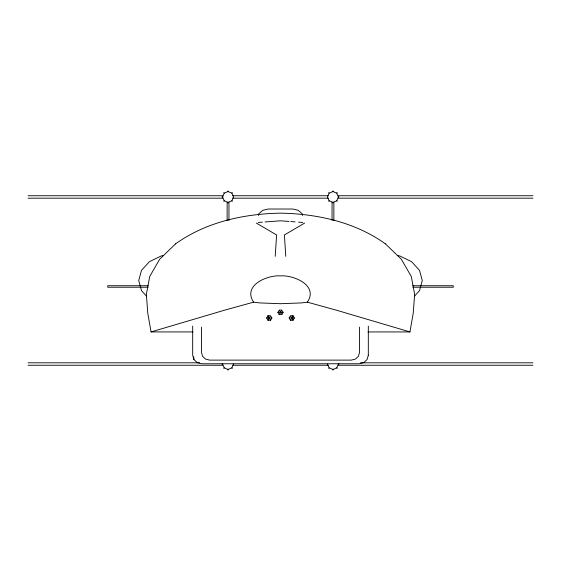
<?xml version="1.0" encoding="UTF-8"?>
<svg xmlns="http://www.w3.org/2000/svg" width="561" height="561" viewBox="0 0 561 561"><rect width="100%" height="100%" fill="white"/><g stroke="black" fill="none" stroke-linecap="round" stroke-linejoin="round"><path stroke-width="0.84" d="M275.206 256.342L276.615 234.975L256.37 223.082M367.96 331.93L409.944 331.93L413.212 313.276L414.642 294.329L411.283 276.482L401.36 259.259L385.379 243.818M258.397 215.522L258.691 213.881L262.695 210.326L268.158 209.022L292.842 209.022L298.305 210.326L302.309 213.881L302.603 215.522M368.318 355.204L367.104 359.496L363.773 362.616L359.222 363.759L201.778 363.759L197.227 362.616L193.896 359.496L192.682 355.204L192.682 326.081M222.64 196.96L224.225 193.138L228.047 191.553L231.868 193.138L233.453 196.96L231.868 200.782L228.047 202.367L224.225 200.782L222.64 196.96L221.96 196.96M221.96 364.04L222.64 364.04L224.225 367.862L228.047 369.447L231.868 367.862L233.453 364.04M329.132 193.138L327.547 196.96L329.132 200.782L332.954 202.367L336.775 200.782L338.36 196.96L336.775 193.138L332.954 191.553L329.132 193.138L328.648 192.654M327.547 364.04L329.132 367.862L332.954 369.447L336.775 367.862L338.36 364.04L339.04 364.04M307.393 302.162C318.62 285.465 293.845 274.89 280.5 275.879C267.155 274.89 242.38 285.465 253.607 302.162L259.526 302.912L280.5 303.711L301.474 302.912L307.393 302.162L336.663 310.254L409.944 331.93M266.636 317.989L267.948 315.717L270.57 315.717L267.948 320.261L266.636 317.989L271.882 317.989L270.57 320.261L267.948 320.261M282.246 310.843L283.123 312.358L281.811 314.63L279.189 314.63L277.877 312.358L278.754 310.843M279.189 314.63L281.811 310.086L279.189 310.086L281.811 314.63M293.052 320.261L290.43 315.717L293.052 315.717L294.364 317.989L293.052 320.261L290.43 320.261L289.118 317.989L289.988 316.474M290.43 320.261L293.052 315.717M414.418 296.215L419.502 290.668L422.272 280.5L419.502 270.325L411.599 261.699L399.776 255.942L397.314 255.585M223.748 201.259L224.225 200.782M231.868 193.138L232.352 192.654M328.648 201.259L329.132 200.782M336.775 193.138L337.252 192.654M223.748 368.346L224.225 367.862M328.648 368.346L329.132 367.862M175.621 243.818L159.64 259.266L149.717 276.489L146.358 294.329L147.788 313.276L151.056 331.93L193.04 331.93M175.621 243.825C205.999 222.093 243.663 213.818 280.5 213.145C317.337 213.832 354.994 222.1 385.379 243.825M304.63 223.082L284.385 234.975L285.794 256.342M151.056 331.93L224.337 310.254L253.607 302.162M163.686 255.585L161.224 255.942L149.401 261.699L141.498 270.325L138.728 280.5L141.498 290.668L146.582 296.215M258.2 222.451L262.485 222.135M265.058 221.946L280.5 220.81L289.076 221.441M28.05 195.747L222.717 195.747M232.934 195.747L328.066 195.747M338.276 195.747L532.95 195.747M338.36 196.96L339.04 196.96M28.05 198.18L222.717 198.18M232.934 198.18L328.066 198.18M338.276 198.18L532.95 198.18M148.195 285.731L107.719 285.731L107.719 287.232L148.195 287.232M412.805 285.731L453.281 285.731L453.281 287.232L412.805 287.232M277.877 312.358L283.123 312.358M289.118 317.989L294.364 317.989M28.05 362.82L199.562 362.82M360.569 362.82L532.95 362.82M28.05 365.253L222.724 365.253M232.934 365.253L328.066 365.253M338.283 365.253L532.95 365.253M290.794 221.567L295.086 221.883M298.515 222.135L302.8 222.451M336.775 200.782L337.252 201.259M223.748 192.654L224.225 193.138M231.868 200.782L232.352 201.259M336.775 367.862L337.252 368.346M231.868 367.862L232.352 368.346M271.005 316.474L271.882 317.989M267.948 315.717L270.57 320.261M193.783 356.873L193.896 359.496M368.318 326.081L368.318 355.239M359.538 327.112L359.538 352.413L358.444 356.277L355.443 359.082L351.347 360.113L209.653 360.113L205.557 359.082L202.556 356.277L201.462 352.413L201.462 327.112M333.865 202.177L333.865 220.452M332.954 190.873L332.954 191.553M332.954 202.367L332.954 203.047M332.954 369.447L332.954 370.127M332.042 202.177L332.042 220.452M228.958 202.177L228.958 220.452M228.047 190.873L228.047 191.553M228.047 202.367L228.047 203.047M228.047 369.447L228.047 370.127M227.135 202.177L227.135 220.452"/></g></svg>
